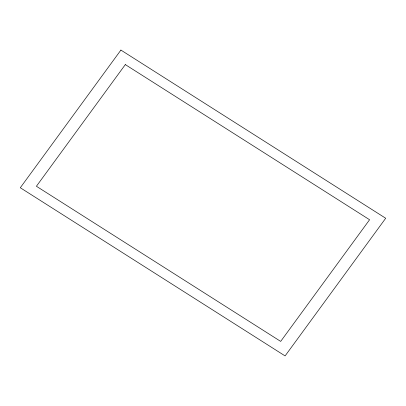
<?xml version="1.0" encoding="UTF-8"?>
<svg xmlns="http://www.w3.org/2000/svg" width="406" height="406" viewBox="0 0 406 406"><rect width="100%" height="100%" fill="white"/><g stroke="black" fill="none" stroke-linecap="round" stroke-linejoin="round"><path stroke-width="0.61" d="M120.907 50.08L20.3 187.745L285.093 355.92L385.7 218.255L120.907 50.08M125.317 64.6L36.408 186.258L280.683 341.4L369.592 219.742L125.317 64.6"/></g></svg>
